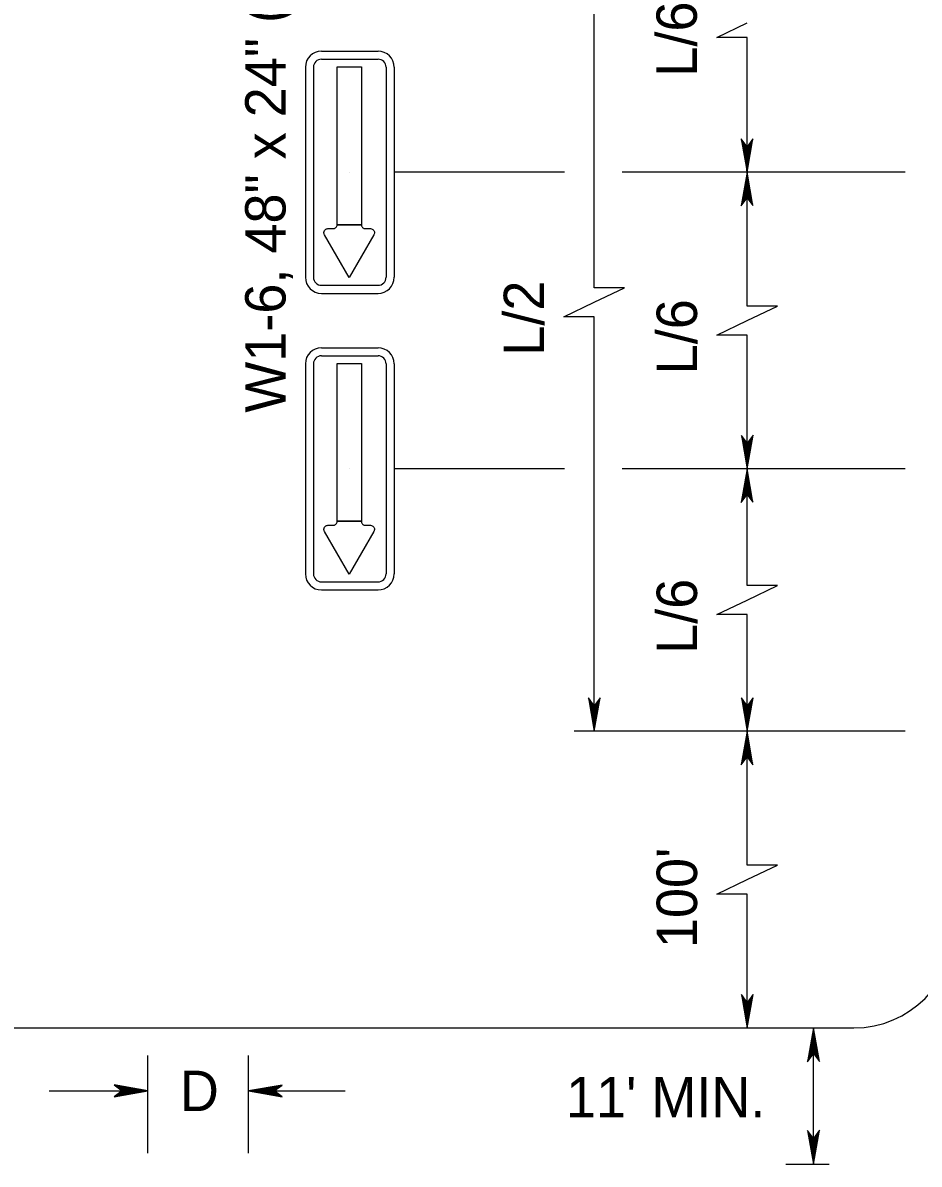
# Model space of a CAD drawing. Extents: x 499945 to 500993, y 499985 to 500645.
# Drawn here: x 500338.5 to 500427.2, y 500371.5 to 500484.5 of the extents above; entities that cross this region are included whole.
import ezdxf

# ---------------------------------------------------------------- set-up
doc = ezdxf.new("R2010")
doc.units = 0
for name, color, linetype in [('1', 7, 'Continuous'), ('24', 7, 'Continuous'), ('5', 7, 'Continuous'), ('56', 7, 'Continuous'), ('60', 7, 'Continuous')]:
    doc.layers.add(name, color=color, linetype=linetype)

msp = doc.modelspace()

# ---------------------------------------------------------------- linework, layer by layer
at = {"layer": '1'}
for p, q in [((500407.19, 500483.07), (500410.19, 500484.51)), ((500410.19, 500483.07), (500407.19, 500483.07)), ((500410.19, 500469.71), (500410.19, 500483.07)), ((500392.12, 500469.71), (500375.24, 500469.71)), ((500425.87, 500469.71), (500397.83, 500469.71)), ((500410.21, 500456.47), (500410.21, 500469.71)), ((500398.06, 500458.28), (500395.06, 500458.28)), ((500395.06, 500456.84), (500398.06, 500458.28)), ((500392.06, 500455.39), (500395.06, 500456.84)), ((500413.2, 500456.47), (500410.21, 500456.47)), ((500410.21, 500455.03), (500413.2, 500456.47)), ((500395.06, 500455.39), (500392.06, 500455.39)), ((500407.21, 500453.59), (500410.21, 500455.03)), ((500410.21, 500453.59), (500407.21, 500453.59)), ((500410.21, 500440.35), (500410.21, 500453.59)), ((500392.12, 500440.35), (500375.24, 500440.35)), ((500425.87, 500440.35), (500397.83, 500440.35)), ((500410.21, 500428.8), (500410.21, 500440.35)), ((500413.2, 500428.8), (500410.21, 500428.8)), ((500410.21, 500427.36), (500413.2, 500428.8)), ((500407.21, 500425.92), (500410.21, 500427.36)), ((500410.21, 500425.92), (500407.21, 500425.92)), ((500410.21, 500414.37), (500410.21, 500425.92)), ((500425.87, 500414.37), (500393.06, 500414.37)), ((500413.2, 500401.12), (500410.21, 500401.12)), ((500410.21, 500399.68), (500413.2, 500401.12)), ((500407.21, 500398.24), (500410.21, 500399.68)), ((500410.21, 500398.24), (500407.21, 500398.24)), ((500057.09, 500385), (500420.77, 500385))]:
    msp.add_line(p, q, dxfattribs=at)
msp.add_arc((500420.77, 500394.99), 9.99, 270, 0, dxfattribs=at)
at = {"layer": '24'}
for points in [[(500410.19, 500469.71), (500410.78, 500473.04), (500410.19, 500472.24), (500409.61, 500473.02), (500410.19, 500469.71), (500410.18, 500469.93), (500410.73, 500472.94), (500410.18, 500472.18), (500409.66, 500472.89), (500410.17, 500470.05), (500410.19, 500470.16), (500410.65, 500472.74), (500410.18, 500472.16), (500409.73, 500472.76), (500410.19, 500470.22), (500410.17, 500470.33), (500410.58, 500472.58), (500410.19, 500472.14), (500409.78, 500472.59), (500410.17, 500470.65), (500410.17, 500470.83), (500410.5, 500472.41), (500410.2, 500472.11), (500409.87, 500472.44), (500410.19, 500470.87), (500410.2, 500471.05), (500410.4, 500472.23), (500410.17, 500472), (500409.94, 500472.25), (500410.19, 500471.21), (500410.21, 500471.38), (500410.34, 500472.09), (500410.18, 500471.97), (500410, 500472.17), (500410.19, 500471.46), (500410.3, 500471.93), (500410.17, 500471.86), (500410.05, 500472.06), (500410.17, 500471.58), (500410.25, 500471.88), (500410.15, 500471.76), (500410.09, 500471.9), (500410.18, 500471.76), (500410.2, 500471.83)], [(500410.21, 500469.71), (500409.62, 500466.39), (500410.21, 500467.18), (500410.78, 500466.41), (500410.21, 500469.71), (500410.21, 500469.49), (500409.66, 500466.48), (500410.21, 500467.25), (500410.74, 500466.54), (500410.22, 500469.37), (500410.21, 500469.26), (500409.75, 500466.69), (500410.21, 500467.26), (500410.66, 500466.67), (500410.21, 500469.21), (500410.22, 500469.1), (500409.82, 500466.85), (500410.21, 500467.29), (500410.61, 500466.84), (500410.22, 500468.78), (500410.22, 500468.59), (500409.9, 500467.02), (500410.2, 500467.32), (500410.53, 500466.99), (500410.21, 500468.56), (500410.2, 500468.38), (500409.99, 500467.2), (500410.22, 500467.42), (500410.45, 500467.18), (500410.21, 500468.22), (500410.19, 500468.05), (500410.05, 500467.34), (500410.21, 500467.46), (500410.39, 500467.26), (500410.21, 500467.97), (500410.1, 500467.5), (500410.22, 500467.57), (500410.35, 500467.36), (500410.22, 500467.85), (500410.15, 500467.54), (500410.25, 500467.67), (500410.31, 500467.52), (500410.21, 500467.67), (500410.2, 500467.59)], [(500410.21, 500440.35), (500410.79, 500443.67), (500410.21, 500442.88), (500409.63, 500443.66), (500410.21, 500440.35), (500410.2, 500440.57), (500410.75, 500443.58), (500410.2, 500442.82), (500409.67, 500443.52), (500410.19, 500440.69), (500410.21, 500440.8), (500410.66, 500443.38), (500410.2, 500442.8), (500409.75, 500443.39), (500410.21, 500440.85), (500410.19, 500440.96), (500410.6, 500443.21), (500410.21, 500442.78), (500409.8, 500443.22), (500410.19, 500441.28), (500410.19, 500441.47), (500410.51, 500443.05), (500410.22, 500442.74), (500409.88, 500443.07), (500410.21, 500441.5), (500410.22, 500441.68), (500410.42, 500442.87), (500410.19, 500442.64), (500409.96, 500442.89), (500410.21, 500441.84), (500410.22, 500442.01), (500410.36, 500442.72), (500410.2, 500442.61), (500410.02, 500442.8), (500410.21, 500442.1), (500410.32, 500442.56), (500410.19, 500442.49), (500410.06, 500442.7), (500410.19, 500442.21), (500410.27, 500442.52), (500410.17, 500442.39), (500410.1, 500442.54), (500410.2, 500442.39), (500410.22, 500442.47)], [(500410.21, 500440.35), (500409.62, 500437.02), (500410.21, 500437.82), (500410.78, 500437.04), (500410.21, 500440.35), (500410.21, 500440.13), (500409.66, 500437.12), (500410.21, 500437.88), (500410.74, 500437.18), (500410.22, 500440.01), (500410.21, 500439.9), (500409.75, 500437.32), (500410.21, 500437.9), (500410.66, 500437.3), (500410.21, 500439.85), (500410.22, 500439.74), (500409.82, 500437.48), (500410.21, 500437.92), (500410.61, 500437.47), (500410.22, 500439.42), (500410.22, 500439.23), (500409.9, 500437.65), (500410.2, 500437.96), (500410.53, 500437.63), (500410.21, 500439.19), (500410.2, 500439.02), (500409.99, 500437.83), (500410.22, 500438.06), (500410.45, 500437.81), (500410.21, 500438.85), (500410.19, 500438.69), (500410.05, 500437.97), (500410.21, 500438.09), (500410.39, 500437.9), (500410.21, 500438.6), (500410.1, 500438.14), (500410.22, 500438.2), (500410.35, 500438), (500410.22, 500438.48), (500410.15, 500438.18), (500410.25, 500438.31), (500410.31, 500438.16), (500410.21, 500438.31), (500410.2, 500438.23)], [(500395.06, 500414.37), (500395.65, 500417.69), (500395.06, 500416.9), (500394.48, 500417.67), (500395.06, 500414.37), (500395.05, 500414.59), (500395.6, 500417.6), (500395.05, 500416.84), (500394.53, 500417.54), (500395.04, 500414.71), (500395.06, 500414.82), (500395.52, 500417.4), (500395.05, 500416.82), (500394.6, 500417.41), (500395.06, 500414.87), (500395.04, 500414.98), (500395.45, 500417.23), (500395.06, 500416.8), (500394.65, 500417.24), (500395.04, 500415.3), (500395.04, 500415.49), (500395.37, 500417.07), (500395.07, 500416.76), (500394.74, 500417.09), (500395.06, 500415.52), (500395.07, 500415.7), (500395.27, 500416.89), (500395.04, 500416.66), (500394.82, 500416.91), (500395.06, 500415.86), (500395.08, 500416.03), (500395.21, 500416.74), (500395.05, 500416.62), (500394.88, 500416.82), (500395.06, 500416.12), (500395.17, 500416.58), (500395.04, 500416.51), (500394.92, 500416.72), (500395.04, 500416.23), (500395.12, 500416.54), (500395.02, 500416.41), (500394.96, 500416.56), (500395.05, 500416.41), (500395.07, 500416.49)], [(500410.21, 500414.37), (500410.79, 500417.69), (500410.21, 500416.9), (500409.63, 500417.67), (500410.21, 500414.37), (500410.2, 500414.59), (500410.75, 500417.6), (500410.2, 500416.84), (500409.67, 500417.54), (500410.19, 500414.71), (500410.21, 500414.82), (500410.66, 500417.4), (500410.2, 500416.82), (500409.75, 500417.41), (500410.21, 500414.87), (500410.19, 500414.98), (500410.6, 500417.23), (500410.21, 500416.8), (500409.8, 500417.24), (500410.19, 500415.3), (500410.19, 500415.49), (500410.51, 500417.07), (500410.22, 500416.76), (500409.89, 500417.09), (500410.21, 500415.52), (500410.22, 500415.7), (500410.42, 500416.89), (500410.19, 500416.66), (500409.96, 500416.91), (500410.21, 500415.86), (500410.22, 500416.03), (500410.36, 500416.74), (500410.2, 500416.62), (500410.02, 500416.82), (500410.21, 500416.12), (500410.32, 500416.58), (500410.19, 500416.51), (500410.06, 500416.72), (500410.19, 500416.23), (500410.27, 500416.54), (500410.17, 500416.41), (500410.11, 500416.56), (500410.2, 500416.41), (500410.22, 500416.49)], [(500410.21, 500414.37), (500409.62, 500411.04), (500410.21, 500411.84), (500410.78, 500411.06), (500410.21, 500414.37), (500410.21, 500414.15), (500409.66, 500411.14), (500410.21, 500411.9), (500410.74, 500411.2), (500410.22, 500414.03), (500410.21, 500413.92), (500409.75, 500411.34), (500410.21, 500411.92), (500410.66, 500411.32), (500410.21, 500413.87), (500410.22, 500413.76), (500409.82, 500411.5), (500410.21, 500411.94), (500410.61, 500411.49), (500410.22, 500413.44), (500410.22, 500413.25), (500409.9, 500411.67), (500410.2, 500411.98), (500410.53, 500411.65), (500410.21, 500413.21), (500410.2, 500413.04), (500409.99, 500411.85), (500410.22, 500412.08), (500410.45, 500411.83), (500410.21, 500412.87), (500410.19, 500412.71), (500410.05, 500411.99), (500410.21, 500412.11), (500410.39, 500411.92), (500410.21, 500412.62), (500410.1, 500412.16), (500410.22, 500412.22), (500410.35, 500412.02), (500410.22, 500412.5), (500410.15, 500412.2), (500410.25, 500412.33), (500410.31, 500412.18), (500410.21, 500412.32), (500410.2, 500412.25)], [(500410.21, 500385), (500410.79, 500388.32), (500410.21, 500387.53), (500409.63, 500388.3), (500410.21, 500385), (500410.2, 500385.22), (500410.75, 500388.23), (500410.2, 500387.46), (500409.67, 500388.17), (500410.19, 500385.34), (500410.21, 500385.45), (500410.66, 500388.03), (500410.2, 500387.45), (500409.75, 500388.04), (500410.21, 500385.5), (500410.19, 500385.61), (500410.6, 500387.86), (500410.21, 500387.42), (500409.8, 500387.87), (500410.19, 500385.93), (500410.19, 500386.12), (500410.51, 500387.69), (500410.22, 500387.39), (500409.89, 500387.72), (500410.21, 500386.15), (500410.22, 500386.33), (500410.42, 500387.51), (500410.19, 500387.29), (500409.96, 500387.53), (500410.21, 500386.49), (500410.22, 500386.66), (500410.36, 500387.37), (500410.2, 500387.25), (500410.02, 500387.45), (500410.21, 500386.75), (500410.32, 500387.21), (500410.19, 500387.14), (500410.06, 500387.35), (500410.19, 500386.86), (500410.27, 500387.17), (500410.17, 500387.04), (500410.11, 500387.19), (500410.2, 500387.04), (500410.22, 500387.12)], [(500416.77, 500385), (500416.18, 500381.65), (500416.77, 500382.45), (500417.36, 500381.66), (500416.77, 500385), (500416.78, 500384.77), (500416.23, 500381.74), (500416.78, 500382.51), (500417.31, 500381.8), (500416.79, 500384.65), (500416.77, 500384.54), (500416.31, 500381.94), (500416.78, 500382.53), (500417.24, 500381.93), (500416.77, 500384.49), (500416.79, 500384.38), (500416.38, 500382.11), (500416.77, 500382.55), (500417.18, 500382.1), (500416.79, 500384.06), (500416.79, 500383.87), (500416.47, 500382.28), (500416.77, 500382.59), (500417.1, 500382.25), (500416.77, 500383.83), (500416.76, 500383.66), (500416.56, 500382.46), (500416.79, 500382.69), (500417.02, 500382.44), (500416.77, 500383.49), (500416.76, 500383.32), (500416.62, 500382.6), (500416.78, 500382.72), (500416.96, 500382.53), (500416.77, 500383.23), (500416.66, 500382.77), (500416.79, 500382.83), (500416.92, 500382.63), (500416.79, 500383.12), (500416.71, 500382.81), (500416.82, 500382.94), (500416.88, 500382.79), (500416.78, 500382.94), (500416.77, 500382.86)], [(500350.84, 500378.76), (500347.49, 500379.35), (500348.29, 500378.76), (500347.51, 500378.17), (500350.84, 500378.76), (500350.62, 500378.75), (500347.59, 500379.31), (500348.36, 500378.75), (500347.65, 500378.22), (500350.5, 500378.74), (500350.39, 500378.76), (500347.79, 500379.22), (500348.37, 500378.75), (500347.77, 500378.3), (500350.34, 500378.76), (500350.23, 500378.74), (500347.95, 500379.15), (500348.4, 500378.76), (500347.95, 500378.35), (500349.9, 500378.74), (500349.71, 500378.74), (500348.12, 500379.07), (500348.43, 500378.77), (500348.1, 500378.43), (500349.68, 500378.76), (500349.5, 500378.77), (500348.31, 500378.97), (500348.54, 500378.74), (500348.29, 500378.51), (500349.34, 500378.76), (500349.17, 500378.77), (500348.45, 500378.91), (500348.57, 500378.75), (500348.37, 500378.57), (500349.08, 500378.76), (500348.61, 500378.87), (500348.68, 500378.74), (500348.47, 500378.61), (500348.96, 500378.74), (500348.66, 500378.82), (500348.78, 500378.72), (500348.64, 500378.66), (500348.78, 500378.75), (500348.71, 500378.77)], [(500360.81, 500378.76), (500364.16, 500378.17), (500363.36, 500378.76), (500364.14, 500379.34), (500360.81, 500378.76), (500361.03, 500378.76), (500364.06, 500378.21), (500363.29, 500378.76), (500364, 500379.29), (500361.15, 500378.77), (500361.26, 500378.76), (500363.86, 500378.3), (500363.28, 500378.76), (500363.88, 500379.22), (500361.31, 500378.76), (500361.42, 500378.77), (500363.69, 500378.36), (500363.25, 500378.76), (500363.7, 500379.17), (500361.75, 500378.77), (500361.94, 500378.77), (500363.53, 500378.45), (500363.22, 500378.75), (500363.55, 500379.08), (500361.97, 500378.76), (500362.15, 500378.75), (500363.34, 500378.54), (500363.11, 500378.77), (500363.36, 500379), (500362.31, 500378.76), (500362.48, 500378.74), (500363.2, 500378.6), (500363.08, 500378.76), (500363.28, 500378.94), (500362.57, 500378.76), (500363.04, 500378.65), (500362.97, 500378.77), (500363.17, 500378.9), (500362.69, 500378.77), (500362.99, 500378.7), (500362.86, 500378.8), (500363.01, 500378.86), (500362.87, 500378.76), (500362.94, 500378.75)], [(500416.77, 500371.51), (500417.37, 500374.86), (500416.77, 500374.06), (500416.19, 500374.84), (500416.77, 500371.51), (500416.77, 500371.73), (500417.32, 500374.76), (500416.77, 500373.99), (500416.24, 500374.7), (500416.76, 500371.85), (500416.77, 500371.96), (500417.24, 500374.56), (500416.77, 500373.98), (500416.31, 500374.58), (500416.78, 500372.01), (500416.76, 500372.12), (500417.17, 500374.4), (500416.78, 500373.95), (500416.37, 500374.4), (500416.76, 500372.45), (500416.76, 500372.64), (500417.08, 500374.23), (500416.78, 500373.92), (500416.45, 500374.25), (500416.77, 500372.67), (500416.79, 500372.85), (500416.99, 500374.04), (500416.76, 500373.81), (500416.53, 500374.06), (500416.77, 500373.01), (500416.79, 500373.18), (500416.93, 500373.9), (500416.77, 500373.78), (500416.59, 500373.98), (500416.78, 500373.27), (500416.89, 500373.74), (500416.76, 500373.67), (500416.63, 500373.88), (500416.76, 500373.39), (500416.83, 500373.69), (500416.73, 500373.57), (500416.67, 500373.71), (500416.77, 500373.57), (500416.78, 500373.64)]]:
    msp.add_lwpolyline(points, dxfattribs=at)
at = {"layer": '5'}
for p, q in [((500395.06, 500458.28), (500395.06, 500499.3)), ((500395.06, 500414.37), (500395.06, 500455.39)), ((500410.21, 500401.12), (500410.21, 500414.37)), ((500410.21, 500385), (500410.21, 500398.24)), ((500416.77, 500371.51), (500416.77, 500385)), ((500350.84, 500372.59), (500350.84, 500382.27)), ((500360.81, 500372.59), (500360.81, 500382.27)), ((500341.07, 500378.76), (500350.84, 500378.76)), ((500360.81, 500378.76), (500370.39, 500378.76)), ((500414.05, 500371.51), (500418.34, 500371.51))]:
    msp.add_line(p, q, dxfattribs=at)
at = {"layer": '56'}
for p, q in [((500368.04, 500481.7), (500373.64, 500481.7)), ((500368.04, 500480.91), (500373.64, 500480.91)), ((500366.44, 500480.11), (500366.44, 500459.32)), ((500367.24, 500480.11), (500367.24, 500459.32)), ((500374.44, 500480.11), (500374.44, 500459.32)), ((500375.24, 500480.11), (500375.24, 500459.32)), ((500368.04, 500458.52), (500373.64, 500458.52)), ((500368.04, 500457.72), (500373.64, 500457.72)), ((500368.04, 500452.34), (500373.64, 500452.34)), ((500368.04, 500451.54), (500373.64, 500451.54)), ((500366.44, 500450.74), (500366.44, 500429.96)), ((500367.24, 500450.74), (500367.24, 500429.96)), ((500374.44, 500450.74), (500374.44, 500429.96)), ((500375.24, 500450.74), (500375.24, 500429.96)), ((500368.04, 500429.16), (500373.64, 500429.16)), ((500368.04, 500428.36), (500373.64, 500428.36))]:
    msp.add_line(p, q, dxfattribs=at)
for centre, radius, start, end in [((500368.04, 500480.11), 1.6, 90, 180), ((500373.64, 500480.11), 1.6, 0, 90), ((500368.04, 500480.11), 0.799, 90, 180), ((500373.64, 500480.11), 0.799, 0, 90), ((500368.04, 500459.32), 1.6, 180, 270), ((500368.04, 500459.32), 0.799, 180, 270), ((500373.64, 500459.32), 1.6, 270, 0), ((500373.64, 500459.32), 0.799, 270, 0), ((500368.04, 500450.74), 1.6, 90, 180), ((500373.64, 500450.74), 1.6, 0, 90), ((500368.04, 500450.74), 0.799, 90, 180), ((500373.64, 500450.74), 0.799, 0, 90), ((500368.04, 500429.96), 1.6, 180, 270), ((500368.04, 500429.96), 0.799, 180, 270), ((500373.64, 500429.96), 1.6, 270, 0), ((500373.64, 500429.96), 0.799, 270, 0)]:
    msp.add_arc(centre, radius, start, end, dxfattribs=at)
at = {"layer": '60'}
for p, q in [((500370.79, 500469.71), (500370.79, 500469.71)), ((500370.79, 500440.35), (500370.79, 500440.35))]:
    msp.add_line(p, q, dxfattribs=at)
for points in [[(500369.59, 500464.52), (500369.59, 500480.15), (500371.99, 500480.15), (500371.99, 500464.52)], [(500370.79, 500459.28), (500368.33, 500463.53), (500368.31, 500463.57), (500368.29, 500463.63), (500368.28, 500463.69), (500368.28, 500463.76), (500368.3, 500463.84), (500368.34, 500463.94), (500368.38, 500463.99), (500368.41, 500464.02), (500368.48, 500464.07), (500368.55, 500464.1), (500368.59, 500464.12), (500368.68, 500464.13), (500369.19, 500464.13), (500369.27, 500464.13), (500369.32, 500464.15), (500369.37, 500464.17), (500369.42, 500464.2), (500369.47, 500464.24), (500369.51, 500464.29), (500369.53, 500464.32), (500369.56, 500464.38), (500369.58, 500464.44), (500369.59, 500464.52), (500371.99, 500464.52), (500372, 500464.42), (500372.03, 500464.34), (500372.06, 500464.3), (500372.1, 500464.25), (500372.15, 500464.2), (500372.2, 500464.17), (500372.25, 500464.15), (500372.38, 500464.13), (500372.89, 500464.13), (500372.99, 500464.11), (500373.05, 500464.09), (500373.13, 500464.05), (500373.17, 500464.01), (500373.23, 500463.94), (500373.26, 500463.88), (500373.28, 500463.8), (500373.29, 500463.72), (500373.27, 500463.6), (500373.26, 500463.57), (500373.24, 500463.53)], [(500369.59, 500435.16), (500369.59, 500450.79), (500371.99, 500450.79), (500371.99, 500435.16)], [(500370.79, 500429.91), (500368.33, 500434.16), (500368.31, 500434.21), (500368.29, 500434.26), (500368.28, 500434.33), (500368.28, 500434.39), (500368.3, 500434.48), (500368.34, 500434.57), (500368.38, 500434.62), (500368.41, 500434.65), (500368.48, 500434.71), (500368.55, 500434.74), (500368.59, 500434.75), (500368.68, 500434.76), (500369.19, 500434.76), (500369.27, 500434.77), (500369.32, 500434.78), (500369.37, 500434.8), (500369.42, 500434.84), (500369.47, 500434.87), (500369.51, 500434.92), (500369.53, 500434.95), (500369.56, 500435.01), (500369.58, 500435.08), (500369.59, 500435.16), (500371.99, 500435.16), (500372, 500435.05), (500372.03, 500434.98), (500372.06, 500434.93), (500372.1, 500434.88), (500372.15, 500434.84), (500372.2, 500434.8), (500372.25, 500434.78), (500372.38, 500434.76), (500372.89, 500434.76), (500372.99, 500434.75), (500373.05, 500434.72), (500373.13, 500434.68), (500373.17, 500434.64), (500373.23, 500434.57), (500373.26, 500434.51), (500373.28, 500434.44), (500373.29, 500434.35), (500373.27, 500434.24), (500373.26, 500434.2), (500373.24, 500434.16)]]:
    msp.add_lwpolyline(points, close=True, dxfattribs=at)

# ---------------------------------------------------------------- texts
at = {"layer": '1'}
for s, p in [('L/6', (500405.22, 500479.18)), ('L/2', (500390.09, 500451.55)), ('L/6', (500405.24, 500449.71)), ('L/6', (500405.24, 500422.03)), ("100'", (500405.24, 500392.9))]:
    msp.add_text(s, height=4, rotation=90, dxfattribs=at).set_placement(p)
at = {"layer": '5'}
msp.add_text('W1-6, 48" x 24" (3)', height=4, rotation=90, dxfattribs=at).set_placement((500364.48, 500445.91))
for s, p in [('D', (500354.01, 500376.76)), ("11' MIN.", (500392.26, 500376.15))]:
    msp.add_text(s, height=4, dxfattribs=at).set_placement(p)

doc.saveas('drawing.dxf')
